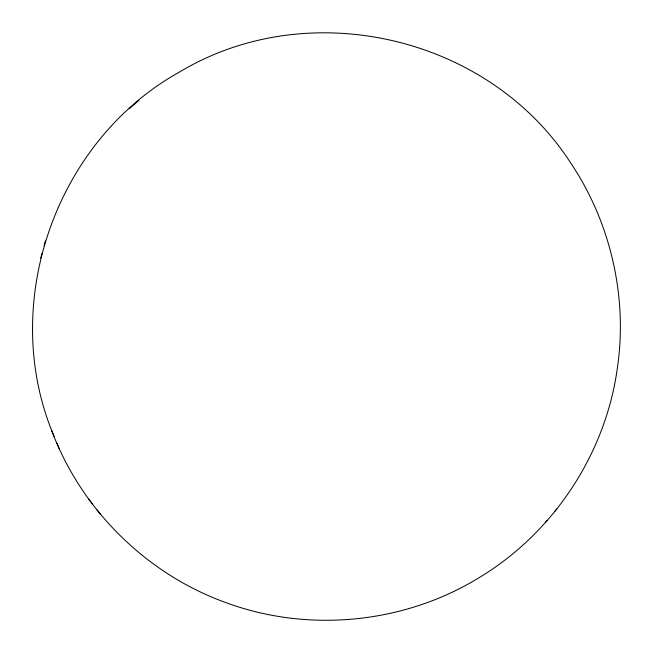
<?xml version="1.0" encoding="UTF-8"?>
<svg xmlns="http://www.w3.org/2000/svg" width="653" height="653" viewBox="0 0 653 653"><rect width="100%" height="100%" fill="white"/><g stroke="black" fill="none" stroke-linecap="round" stroke-linejoin="round"><path stroke-width="0.98" d="M51.84 430.964C81.519 509.969 146.941 574.379 226.411 602.801C308.812 633.075 404.403 623.607 479.196 577.611C553.23 533.052 605.364 454.292 617.273 368.708C627.933 297.384 610.751 222.567 570.559 162.752C488.77 36.135 308.869 -5.722 179.665 71.944C54.966 140.999 -1.869 305.269 54.126 436.441M40.731 258.066L42.11 253.095M44.061 245.773L45.384 240.99M545.484 522.441L547.173 520.449M554.977 511.16L556.846 508.965M138.958 100.366L129.212 108.765M88.784 499.243L92.473 504.01M97.028 509.813L100.684 514.548M56.876 443.028L59.178 448.529"/></g></svg>
